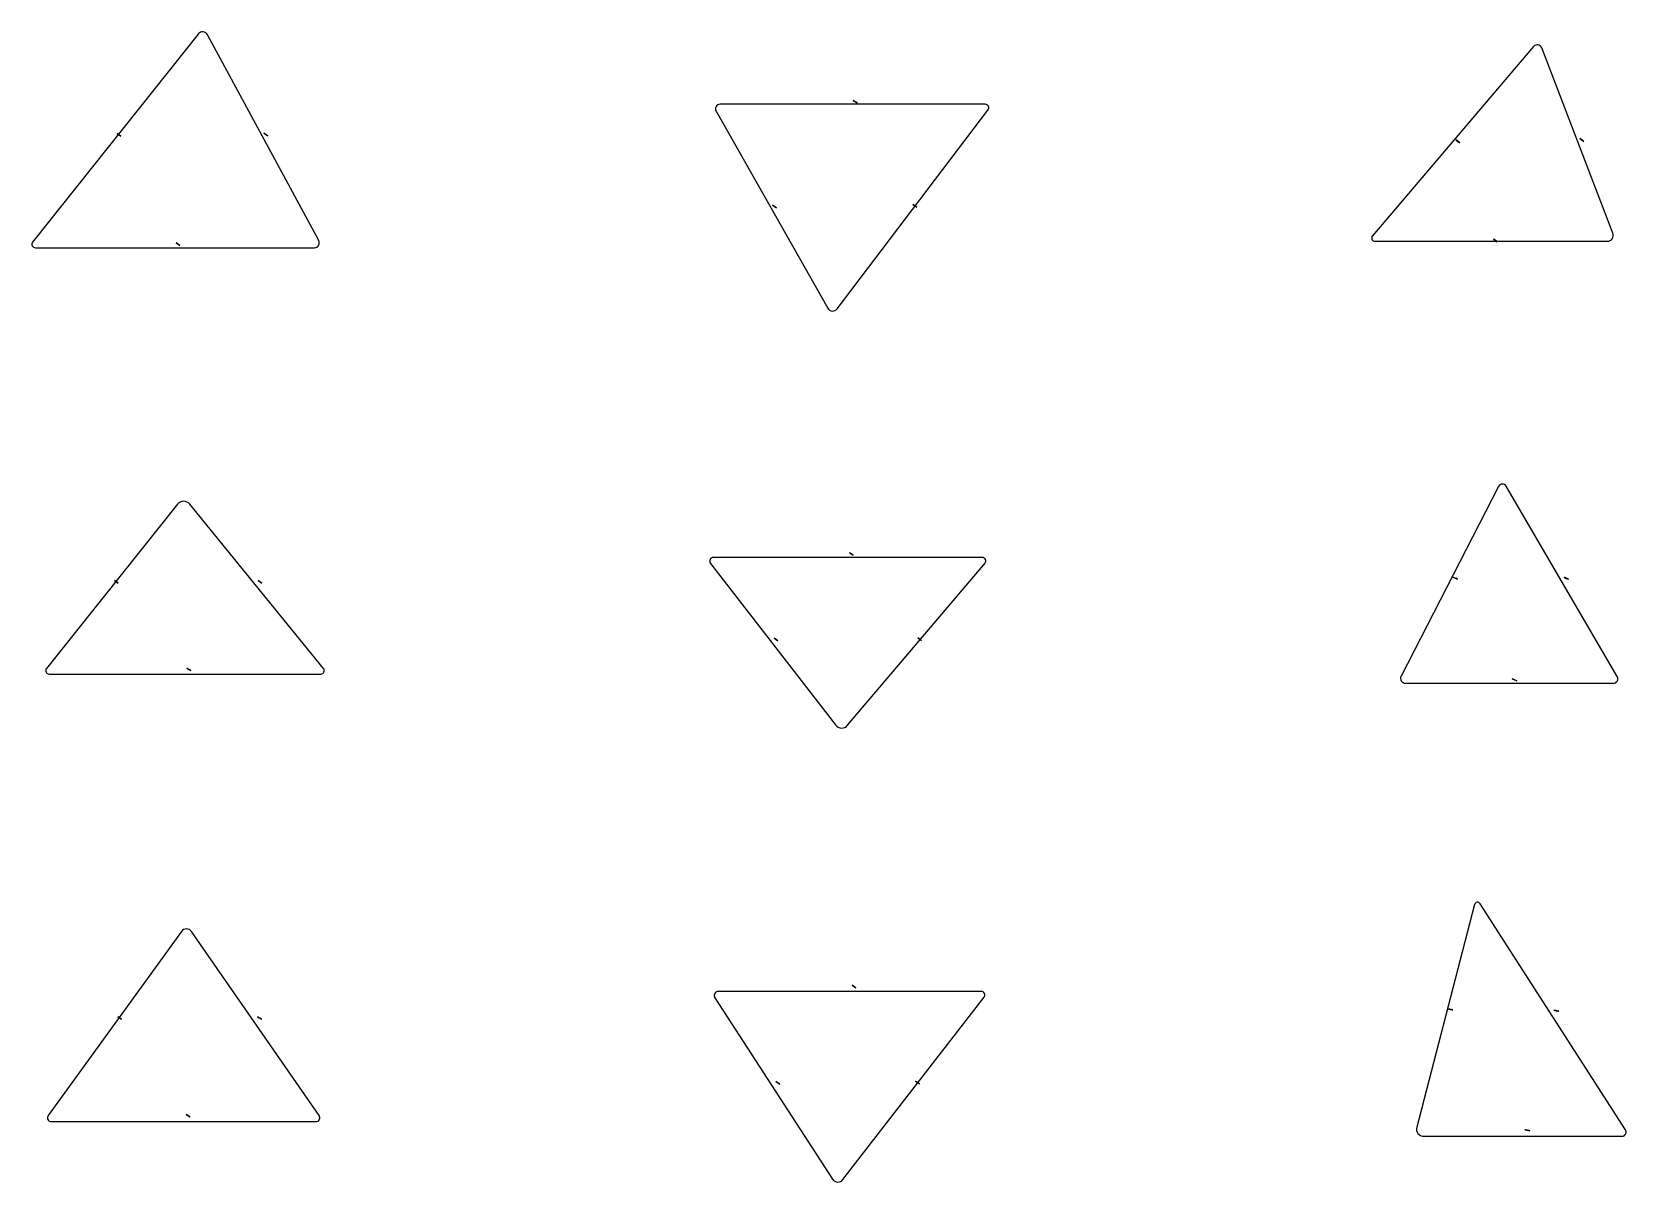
# Model space of a CAD drawing. Header units: metres. Extents: x -1 to 145, y -1 to 19.
# Drawn here: x 71.31 to 78.54, y 7.43 to 12.65 of the extents above; entities that cross this region are included whole.
import ezdxf

# ---------------------------------------------------------------- set-up
doc = ezdxf.new("R2010")
doc.units = ezdxf.units.M
doc.layers.add('LABELS', color=1, linetype='CONTINUOUS')
doc.layers.add('SHAPES', color=3, linetype='CONTINUOUS')

msp = doc.modelspace()

# ---------------------------------------------------------------- linework, layer by layer
at = {"layer": 'LABELS'}
for p, q in [((75.0384, 12.333), (75.0341, 12.336)), ((75.0341, 12.336), (75.0384, 12.333)), ((75.0341, 12.336), (75.0384, 12.333)), ((75.0384, 12.333), (75.0341, 12.336)), ((75.0384, 12.333), (75.0341, 12.336)), ((75.0341, 12.336), (75.0341, 12.336)), ((75.0341, 12.336), (75.0384, 12.333)), ((75.0384, 12.333), (75.0341, 12.336)), ((75.0341, 12.336), (75.0513, 12.3242)), ((75.0341, 12.336), (75.0341, 12.336)), ((75.0341, 12.336), (75.0384, 12.333)), ((75.0384, 12.333), (75.047, 12.3271)), ((75.0384, 12.333), (75.047, 12.3271)), ((75.047, 12.3271), (75.0384, 12.333)), ((75.047, 12.3271), (75.0384, 12.333)), ((75.0384, 12.333), (75.0513, 12.3242)), ((75.0384, 12.333), (75.0384, 12.333)), ((75.0384, 12.333), (75.047, 12.3271)), ((75.0427, 12.3301), (75.0427, 12.3301)), ((75.047, 12.3271), (75.0513, 12.3242)), ((75.0513, 12.3242), (75.047, 12.3271)), ((75.047, 12.3271), (75.0513, 12.3242)), ((75.0513, 12.3242), (75.047, 12.3271)), ((75.047, 12.3271), (75.0513, 12.3242)), ((75.0513, 12.3242), (75.0513, 12.3242)), ((75.0513, 12.3242), (75.0513, 12.3242)), ((75.0513, 12.3242), (75.0513, 12.3242)), ((71.6939, 12.1852), (71.6939, 12.1852)), ((71.6939, 12.1852), (71.6981, 12.1822)), ((71.6939, 12.1852), (71.6981, 12.1822)), ((71.6981, 12.1822), (71.6939, 12.1852)), ((71.6939, 12.1852), (71.6939, 12.1852)), ((71.6939, 12.1852), (71.6981, 12.1822)), ((71.6939, 12.1852), (71.6981, 12.1822)), ((71.6981, 12.1822), (71.6939, 12.1852)), ((71.6981, 12.1822), (71.6939, 12.1852)), ((71.6939, 12.1852), (71.6939, 12.1852)), ((71.6939, 12.1852), (71.6981, 12.1822)), ((71.6939, 12.1852), (71.6939, 12.1852)), ((71.6939, 12.1852), (71.6981, 12.1822)), ((71.7108, 12.1731), (71.6939, 12.1852)), ((71.6939, 12.1852), (71.7066, 12.1761)), ((71.6981, 12.1822), (71.7066, 12.1761)), ((71.6981, 12.1822), (71.7066, 12.1761)), ((71.7066, 12.1761), (71.6981, 12.1822)), ((71.7066, 12.1761), (71.6981, 12.1822)), ((71.6981, 12.1822), (71.7108, 12.1731)), ((71.7066, 12.1761), (71.6981, 12.1822)), ((71.6981, 12.1822), (71.6981, 12.1822)), ((71.6981, 12.1822), (71.7023, 12.1791)), ((71.6981, 12.1822), (71.7066, 12.1761)), ((71.7066, 12.1761), (71.6981, 12.1822)), ((71.7066, 12.1761), (71.6981, 12.1822)), ((71.6981, 12.1822), (71.7108, 12.1731)), ((71.6981, 12.1822), (71.7108, 12.1731)), ((71.7023, 12.1791), (71.7023, 12.1791)), ((71.7023, 12.1791), (71.7023, 12.1791)), ((71.7066, 12.1761), (71.7108, 12.1731)), ((71.7066, 12.1761), (71.7108, 12.1731)), ((71.7108, 12.1731), (71.7066, 12.1761)), ((71.7108, 12.1731), (71.7066, 12.1761)), ((71.7066, 12.1761), (71.7108, 12.1731)), ((71.7108, 12.1731), (71.7066, 12.1761)), ((71.7066, 12.1761), (71.7066, 12.1761)), ((71.7108, 12.1731), (71.7108, 12.1731)), ((71.7108, 12.1731), (71.7108, 12.1731)), ((71.7108, 12.1731), (71.7108, 12.1731)), ((72.3605, 12.1867), (72.3605, 12.1867)), ((72.3605, 12.1867), (72.3647, 12.1837)), ((72.3605, 12.1867), (72.3647, 12.1837)), ((72.3647, 12.1837), (72.3605, 12.1867)), ((72.3605, 12.1867), (72.3605, 12.1867)), ((72.3605, 12.1867), (72.3647, 12.1837)), ((72.3605, 12.1867), (72.3647, 12.1837)), ((72.3647, 12.1837), (72.3605, 12.1867)), ((72.3647, 12.1837), (72.3605, 12.1867)), ((72.3605, 12.1867), (72.3605, 12.1867)), ((72.3605, 12.1867), (72.3647, 12.1837)), ((72.3605, 12.1867), (72.3605, 12.1867)), ((72.3605, 12.1867), (72.3647, 12.1837)), ((72.3605, 12.1867), (72.3605, 12.1867)), ((72.3605, 12.1867), (72.3647, 12.1837)), ((72.3647, 12.1837), (72.3732, 12.1776)), ((72.3647, 12.1837), (72.3732, 12.1776)), ((72.3732, 12.1776), (72.3647, 12.1837)), ((72.3732, 12.1776), (72.3647, 12.1837)), ((72.3647, 12.1837), (72.3774, 12.1746)), ((72.3732, 12.1776), (72.3647, 12.1837)), ((72.3647, 12.1837), (72.3647, 12.1837)), ((72.3647, 12.1837), (72.369, 12.1807)), ((72.3647, 12.1837), (72.3732, 12.1776)), ((72.3732, 12.1776), (72.3647, 12.1837)), ((72.3732, 12.1776), (72.3647, 12.1837)), ((72.3647, 12.1837), (72.3774, 12.1746)), ((72.3647, 12.1837), (72.3774, 12.1746)), ((72.3647, 12.1837), (72.3647, 12.1837)), ((72.3647, 12.1837), (72.3732, 12.1776)), ((72.369, 12.1807), (72.369, 12.1807)), ((72.369, 12.1807), (72.369, 12.1807)), ((72.3732, 12.1776), (72.3774, 12.1746)), ((72.3732, 12.1776), (72.3774, 12.1746)), ((72.3774, 12.1746), (72.3732, 12.1776)), ((72.3774, 12.1746), (72.3732, 12.1776)), ((72.3732, 12.1776), (72.3774, 12.1746)), ((72.3774, 12.1746), (72.3732, 12.1776)), ((72.3732, 12.1776), (72.3774, 12.1746)), ((72.3774, 12.1746), (72.3774, 12.1746)), ((72.3774, 12.1746), (72.3774, 12.1746)), ((72.3774, 12.1746), (72.3774, 12.1746)), ((72.3774, 12.1746), (72.3774, 12.1746)), ((77.7685, 12.1568), (77.7715, 12.1542)), ((77.7685, 12.1568), (77.7715, 12.1542)), ((77.7746, 12.1516), (77.7685, 12.1568)), ((77.7685, 12.1568), (77.7712, 12.1548)), ((77.7746, 12.1516), (77.7685, 12.1568)), ((77.7685, 12.1568), (77.7712, 12.1548)), ((77.7685, 12.1568), (77.7715, 12.1542)), ((77.7715, 12.1542), (77.7712, 12.1548)), ((77.7712, 12.1548), (77.7766, 12.1509)), ((77.7796, 12.1483), (77.7712, 12.1548)), ((77.7766, 12.1509), (77.7712, 12.1548)), ((77.7712, 12.1548), (77.7742, 12.1522)), ((77.7715, 12.1542), (77.7712, 12.1548)), ((77.7712, 12.1548), (77.7766, 12.1509)), ((77.7796, 12.1483), (77.7712, 12.1548)), ((77.7712, 12.1548), (77.7824, 12.1463)), ((77.7712, 12.1548), (77.7854, 12.1437)), ((77.7766, 12.1509), (77.7712, 12.1548)), ((77.7712, 12.1548), (77.7742, 12.1522)), ((77.7715, 12.1542), (77.7773, 12.1497)), ((77.7773, 12.1497), (77.7715, 12.1542)), ((77.7715, 12.1542), (77.7773, 12.1497)), ((77.7773, 12.1497), (77.7715, 12.1542)), ((77.7715, 12.1542), (77.7773, 12.1497)), ((77.78, 12.1477), (77.7739, 12.1529)), ((77.78, 12.1477), (77.7739, 12.1529)), ((77.7742, 12.1522), (77.78, 12.1477)), ((77.7742, 12.1522), (77.78, 12.1477)), ((77.7773, 12.1497), (77.7746, 12.1516)), ((78.3311, 12.1628), (78.3342, 12.1602)), ((78.3311, 12.1628), (78.3342, 12.1602)), ((78.3372, 12.1576), (78.3311, 12.1628)), ((78.3311, 12.1628), (78.3338, 12.1608)), ((78.3372, 12.1576), (78.3311, 12.1628)), ((78.3311, 12.1628), (78.3338, 12.1608)), ((78.3372, 12.1576), (78.3311, 12.1628)), ((78.3311, 12.1628), (78.3338, 12.1608)), ((78.3342, 12.1602), (78.3338, 12.1608)), ((78.3338, 12.1608), (78.3393, 12.1569)), ((78.3423, 12.1543), (78.3338, 12.1608)), ((78.3393, 12.1569), (78.3338, 12.1608)), ((78.3338, 12.1608), (78.3369, 12.1582)), ((78.3342, 12.1602), (78.3338, 12.1608)), ((78.3338, 12.1608), (78.3393, 12.1569)), ((78.3423, 12.1543), (78.3338, 12.1608)), ((78.3338, 12.1608), (78.345, 12.1523)), ((78.3338, 12.1608), (78.348, 12.1497)), ((78.3338, 12.1608), (78.345, 12.1523)), ((78.3342, 12.1602), (78.3399, 12.1557)), ((78.3399, 12.1557), (78.3342, 12.1602)), ((78.3342, 12.1602), (78.3399, 12.1557)), ((78.3399, 12.1557), (78.3342, 12.1602)), ((78.3426, 12.1537), (78.3366, 12.1589)), ((78.3426, 12.1537), (78.3366, 12.1589)), ((78.3369, 12.1582), (78.3426, 12.1537)), ((78.3399, 12.1557), (78.3372, 12.1576)), ((78.3399, 12.1557), (78.3372, 12.1576)), ((78.3393, 12.1569), (78.345, 12.1523)), ((78.345, 12.1523), (78.3393, 12.1569)), ((78.3393, 12.1569), (78.345, 12.1523)), ((78.3399, 12.1557), (78.3453, 12.1517)), ((78.3453, 12.1517), (78.3399, 12.1557)), ((78.3399, 12.1557), (78.348, 12.1497)), ((78.3453, 12.1517), (78.3399, 12.1557)), ((78.345, 12.1523), (78.342, 12.1549)), ((78.348, 12.1497), (78.342, 12.1549)), ((78.3453, 12.1517), (78.345, 12.1523)), ((78.345, 12.1523), (78.3453, 12.1517)), ((78.348, 12.1497), (78.345, 12.1523)), ((78.345, 12.1523), (78.3453, 12.1517)), ((77.7766, 12.1509), (77.7824, 12.1463)), ((77.7824, 12.1463), (77.7766, 12.1509)), ((77.7766, 12.1509), (77.7824, 12.1463)), ((77.7824, 12.1463), (77.7766, 12.1509)), ((77.7773, 12.1497), (77.7827, 12.1457)), ((77.7827, 12.1457), (77.7773, 12.1497)), ((77.7773, 12.1497), (77.7854, 12.1437)), ((77.7827, 12.1457), (77.7773, 12.1497)), ((77.7773, 12.1497), (77.7854, 12.1437)), ((77.7824, 12.1463), (77.7793, 12.1489)), ((77.7854, 12.1437), (77.7793, 12.1489)), ((77.7827, 12.1457), (77.7824, 12.1463)), ((77.7824, 12.1463), (77.7827, 12.1457)), ((77.7854, 12.1437), (77.7824, 12.1463)), ((77.7824, 12.1463), (77.7827, 12.1457)), ((77.7854, 12.1437), (77.7824, 12.1463)), ((75.3046, 11.8632), (75.3046, 11.8632)), ((75.3046, 11.8632), (75.3089, 11.8602)), ((75.3046, 11.8632), (75.3089, 11.8602)), ((75.3089, 11.8602), (75.3046, 11.8632)), ((75.3046, 11.8632), (75.3046, 11.8632)), ((75.3046, 11.8632), (75.3089, 11.8602)), ((75.3046, 11.8632), (75.3089, 11.8602)), ((75.3089, 11.8602), (75.3046, 11.8632)), ((75.3089, 11.8602), (75.3046, 11.8632)), ((75.3046, 11.8632), (75.3046, 11.8632)), ((75.3046, 11.8632), (75.3089, 11.8602)), ((75.3046, 11.8632), (75.3046, 11.8632)), ((75.3046, 11.8632), (75.3089, 11.8602)), ((75.3046, 11.8632), (75.3046, 11.8632)), ((75.3046, 11.8632), (75.3089, 11.8602)), ((74.6678, 11.8608), (74.6678, 11.8608)), ((74.6678, 11.8608), (74.6721, 11.8579)), ((74.6678, 11.8608), (74.6721, 11.8579)), ((74.6721, 11.8579), (74.6678, 11.8608)), ((74.6678, 11.8608), (74.6678, 11.8608)), ((74.6678, 11.8608), (74.6721, 11.8579)), ((74.6678, 11.8608), (74.6721, 11.8579)), ((74.6721, 11.8579), (74.6678, 11.8608)), ((74.6721, 11.8579), (74.6678, 11.8608)), ((74.6678, 11.8608), (74.6678, 11.8608)), ((74.6678, 11.8608), (74.6721, 11.8579)), ((74.6678, 11.8608), (74.6678, 11.8608)), ((74.6678, 11.8608), (74.6721, 11.8579)), ((74.6678, 11.8608), (74.6678, 11.8608)), ((74.6678, 11.8608), (74.6721, 11.8579)), ((74.6721, 11.8579), (74.6807, 11.852)), ((74.6721, 11.8579), (74.6807, 11.852)), ((74.6807, 11.852), (74.6721, 11.8579)), ((74.6807, 11.852), (74.6721, 11.8579)), ((74.6721, 11.8579), (74.685, 11.8491)), ((74.6807, 11.852), (74.6721, 11.8579)), ((74.6721, 11.8579), (74.6721, 11.8579)), ((74.6721, 11.8579), (74.6764, 11.8549)), ((74.6721, 11.8579), (74.6807, 11.852)), ((74.6807, 11.852), (74.6721, 11.8579)), ((74.6807, 11.852), (74.6721, 11.8579)), ((74.6721, 11.8579), (74.685, 11.8491)), ((74.6721, 11.8579), (74.685, 11.8491)), ((74.6721, 11.8579), (74.6721, 11.8579)), ((74.6721, 11.8579), (74.6807, 11.852)), ((74.6764, 11.8549), (74.6764, 11.8549)), ((74.6764, 11.8549), (74.6764, 11.8549)), ((74.6807, 11.852), (74.685, 11.8491)), ((74.6807, 11.852), (74.685, 11.8491)), ((74.685, 11.8491), (74.6807, 11.852)), ((74.685, 11.8491), (74.6807, 11.852)), ((74.6807, 11.852), (74.685, 11.8491)), ((74.685, 11.8491), (74.6807, 11.852)), ((74.6807, 11.852), (74.685, 11.8491)), ((74.685, 11.8491), (74.685, 11.8491)), ((74.685, 11.8491), (74.685, 11.8491)), ((74.685, 11.8491), (74.685, 11.8491)), ((74.685, 11.8491), (74.685, 11.8491)), ((75.3089, 11.8602), (75.3175, 11.8543)), ((75.3089, 11.8602), (75.3175, 11.8543)), ((75.3175, 11.8543), (75.3089, 11.8602)), ((75.3175, 11.8543), (75.3089, 11.8602)), ((75.3089, 11.8602), (75.3218, 11.8514)), ((75.3175, 11.8543), (75.3089, 11.8602)), ((75.3089, 11.8602), (75.3089, 11.8602)), ((75.3089, 11.8602), (75.3132, 11.8573)), ((75.3089, 11.8602), (75.3175, 11.8543)), ((75.3175, 11.8543), (75.3089, 11.8602)), ((75.3175, 11.8543), (75.3089, 11.8602)), ((75.3089, 11.8602), (75.3218, 11.8514)), ((75.3089, 11.8602), (75.3218, 11.8514)), ((75.3089, 11.8602), (75.3218, 11.8514)), ((75.3175, 11.8543), (75.3089, 11.8602)), ((75.3089, 11.8602), (75.3089, 11.8602)), ((75.3089, 11.8602), (75.3132, 11.8573)), ((75.3132, 11.8573), (75.3132, 11.8573)), ((75.3132, 11.8573), (75.3132, 11.8573)), ((75.3175, 11.8543), (75.3218, 11.8514)), ((75.3175, 11.8543), (75.3218, 11.8514)), ((75.3218, 11.8514), (75.3175, 11.8543)), ((75.3218, 11.8514), (75.3175, 11.8543)), ((75.3175, 11.8543), (75.3218, 11.8514)), ((75.3218, 11.8514), (75.3175, 11.8543)), ((75.3218, 11.8514), (75.3175, 11.8543)), ((75.3218, 11.8514), (75.3218, 11.8514)), ((75.3218, 11.8514), (75.3218, 11.8514)), ((75.3218, 11.8514), (75.3218, 11.8514)), ((75.3218, 11.8514), (75.3218, 11.8514)), ((71.9663, 11.687), (71.9621, 11.6901)), ((71.9621, 11.6901), (71.9663, 11.687)), ((71.9621, 11.6901), (71.9663, 11.687)), ((71.9663, 11.687), (71.9621, 11.6901)), ((71.9621, 11.6901), (71.9621, 11.6901)), ((71.9621, 11.6901), (71.9663, 11.687)), ((71.9663, 11.687), (71.9621, 11.6901)), ((71.9621, 11.6901), (71.979, 11.6779)), ((71.9621, 11.6901), (71.9621, 11.6901)), ((71.9621, 11.6901), (71.9663, 11.687)), ((71.9663, 11.687), (71.9748, 11.6809)), ((71.9663, 11.687), (71.9748, 11.6809)), ((71.9748, 11.6809), (71.9663, 11.687)), ((71.9748, 11.6809), (71.9663, 11.687)), ((71.9663, 11.687), (71.979, 11.6779)), ((71.9748, 11.6809), (71.9663, 11.687)), ((71.9663, 11.687), (71.9663, 11.687)), ((71.9663, 11.687), (71.9706, 11.684)), ((71.9663, 11.687), (71.9663, 11.687)), ((71.9663, 11.687), (71.9748, 11.6809)), ((71.9706, 11.684), (71.9706, 11.684)), ((71.9748, 11.6809), (71.979, 11.6779)), ((71.979, 11.6779), (71.9748, 11.6809)), ((71.9748, 11.6809), (71.979, 11.6779)), ((71.979, 11.6779), (71.9748, 11.6809)), ((71.979, 11.6779), (71.9748, 11.6809)), ((71.9748, 11.6809), (71.979, 11.6779)), ((71.979, 11.6779), (71.979, 11.6779)), ((71.979, 11.6779), (71.979, 11.6779)), ((71.979, 11.6779), (71.979, 11.6779)), ((71.979, 11.6779), (71.979, 11.6779)), ((77.9386, 11.707), (77.9416, 11.7045)), ((77.9494, 11.6991), (77.9386, 11.707)), ((77.9386, 11.707), (77.9528, 11.6959)), ((77.9413, 11.7051), (77.9416, 11.7045)), ((77.9416, 11.7045), (77.9413, 11.7051)), ((77.9413, 11.7051), (77.9467, 11.7011)), ((77.9498, 11.6985), (77.9413, 11.7051)), ((77.9467, 11.7011), (77.9413, 11.7051)), ((77.9413, 11.7051), (77.9444, 11.7025)), ((77.9416, 11.7045), (77.9474, 11.6999)), ((77.9474, 11.6999), (77.9416, 11.7045)), ((77.9416, 11.7045), (77.9474, 11.6999)), ((77.9474, 11.6999), (77.9416, 11.7045)), ((77.9416, 11.7045), (77.9525, 11.6965)), ((77.9501, 11.6979), (77.944, 11.7031)), ((77.9444, 11.7025), (77.9501, 11.6979)), ((77.9474, 11.6999), (77.9467, 11.7011)), ((77.9467, 11.7011), (77.9525, 11.6965)), ((77.9467, 11.7011), (77.9525, 11.6965)), ((77.9525, 11.6965), (77.9467, 11.7011)), ((77.9528, 11.6959), (77.9467, 11.7011)), ((77.9528, 11.6959), (77.9474, 11.6999)), ((77.9474, 11.6999), (77.9555, 11.694)), ((77.9555, 11.694), (77.9494, 11.6991)), ((77.9525, 11.6965), (77.9528, 11.6959)), ((77.9525, 11.6965), (77.9528, 11.6959)), ((77.9555, 11.694), (77.9525, 11.6965)), ((77.9525, 11.6965), (77.9555, 11.694)), ((75.0206, 10.2818), (75.0164, 10.2848)), ((75.0164, 10.2848), (75.0206, 10.2818)), ((75.0164, 10.2848), (75.0206, 10.2818)), ((75.0206, 10.2818), (75.0164, 10.2848)), ((75.0164, 10.2848), (75.0164, 10.2848)), ((75.0164, 10.2848), (75.0206, 10.2818)), ((75.0206, 10.2818), (75.0164, 10.2848)), ((75.0164, 10.2848), (75.0333, 10.2727)), ((75.0164, 10.2848), (75.0164, 10.2848)), ((75.0164, 10.2848), (75.0206, 10.2818)), ((75.0206, 10.2818), (75.0291, 10.2757)), ((75.0206, 10.2818), (75.0291, 10.2757)), ((75.0291, 10.2757), (75.0206, 10.2818)), ((75.0291, 10.2757), (75.0206, 10.2818)), ((75.0206, 10.2818), (75.0333, 10.2727)), ((75.0291, 10.2757), (75.0206, 10.2818)), ((75.0206, 10.2818), (75.0206, 10.2818)), ((75.0206, 10.2818), (75.0249, 10.2788)), ((75.0206, 10.2818), (75.0206, 10.2818)), ((75.0206, 10.2818), (75.0291, 10.2757)), ((75.0249, 10.2788), (75.0249, 10.2788)), ((75.0291, 10.2757), (75.0333, 10.2727)), ((75.0333, 10.2727), (75.0291, 10.2757)), ((75.0291, 10.2757), (75.0333, 10.2727)), ((75.0333, 10.2727), (75.0291, 10.2757)), ((75.0333, 10.2727), (75.0291, 10.2757)), ((75.0291, 10.2757), (75.0333, 10.2727)), ((75.0333, 10.2727), (75.0333, 10.2727)), ((75.0333, 10.2727), (75.0333, 10.2727)), ((75.0333, 10.2727), (75.0333, 10.2727)), ((75.0333, 10.2727), (75.0333, 10.2727)), ((71.6823, 10.1573), (71.6823, 10.1573)), ((71.6823, 10.1573), (71.6866, 10.1544)), ((71.6823, 10.1573), (71.6866, 10.1544)), ((71.6866, 10.1544), (71.6823, 10.1573)), ((71.6823, 10.1573), (71.6823, 10.1573)), ((71.6823, 10.1573), (71.6866, 10.1544)), ((71.6823, 10.1573), (71.6866, 10.1544)), ((71.6866, 10.1544), (71.6823, 10.1573)), ((71.6823, 10.1573), (71.6823, 10.1573)), ((71.6823, 10.1573), (71.6866, 10.1544)), ((71.6823, 10.1573), (71.6823, 10.1573)), ((71.6823, 10.1573), (71.6866, 10.1544)), ((71.6995, 10.1456), (71.6823, 10.1573)), ((71.6823, 10.1573), (71.6952, 10.1485)), ((71.6866, 10.1544), (71.6952, 10.1485)), ((71.6866, 10.1544), (71.6952, 10.1485)), ((71.6952, 10.1485), (71.6866, 10.1544)), ((71.6952, 10.1485), (71.6866, 10.1544)), ((71.6866, 10.1544), (71.6866, 10.1544)), ((71.6866, 10.1544), (71.6952, 10.1485)), ((71.6866, 10.1544), (71.6952, 10.1485)), ((71.6952, 10.1485), (71.6866, 10.1544)), ((71.6952, 10.1485), (71.6866, 10.1544)), ((71.6866, 10.1544), (71.6995, 10.1456)), ((71.6952, 10.1485), (71.6866, 10.1544)), ((71.6866, 10.1544), (71.6866, 10.1544)), ((71.6866, 10.1544), (71.6909, 10.1515)), ((71.6866, 10.1544), (71.6995, 10.1456)), ((71.6909, 10.1515), (71.6909, 10.1515)), ((71.6909, 10.1515), (71.6909, 10.1515)), ((71.6952, 10.1485), (71.6995, 10.1456)), ((71.6952, 10.1485), (71.6995, 10.1456)), ((71.6995, 10.1456), (71.6952, 10.1485)), ((71.6952, 10.1485), (71.6995, 10.1456)), ((71.6952, 10.1485), (71.6995, 10.1456)), ((71.6995, 10.1456), (71.6952, 10.1485)), ((71.6995, 10.1456), (71.6952, 10.1485)), ((71.6952, 10.1485), (71.6952, 10.1485)), ((71.6995, 10.1456), (71.6995, 10.1456)), ((71.6995, 10.1456), (71.6995, 10.1456)), ((71.6995, 10.1456), (71.6995, 10.1456)), ((71.6995, 10.1456), (71.6995, 10.1456)), ((72.3338, 10.1573), (72.3338, 10.1573)), ((72.3338, 10.1573), (72.3381, 10.1543)), ((72.3338, 10.1573), (72.3381, 10.1543)), ((72.3381, 10.1543), (72.3338, 10.1573)), ((72.3338, 10.1573), (72.3338, 10.1573)), ((72.3338, 10.1573), (72.3381, 10.1543)), ((72.3338, 10.1573), (72.3381, 10.1543)), ((72.3381, 10.1543), (72.3338, 10.1573)), ((72.3338, 10.1573), (72.3338, 10.1573)), ((72.3338, 10.1573), (72.3381, 10.1543)), ((72.3338, 10.1573), (72.3338, 10.1573)), ((72.3338, 10.1573), (72.3381, 10.1543)), ((72.3338, 10.1573), (72.3338, 10.1573)), ((72.3338, 10.1573), (72.3381, 10.1543)), ((72.3381, 10.1543), (72.3467, 10.1485)), ((72.3381, 10.1543), (72.3467, 10.1485)), ((72.3467, 10.1485), (72.3381, 10.1543)), ((72.3467, 10.1485), (72.3381, 10.1543)), ((72.3381, 10.1543), (72.3381, 10.1543)), ((72.3381, 10.1543), (72.3467, 10.1485)), ((72.3381, 10.1543), (72.3467, 10.1485)), ((72.3467, 10.1485), (72.3381, 10.1543)), ((72.3467, 10.1485), (72.3381, 10.1543)), ((72.3381, 10.1543), (72.351, 10.1455)), ((72.3467, 10.1485), (72.3381, 10.1543)), ((72.3381, 10.1543), (72.3381, 10.1543)), ((72.3381, 10.1543), (72.3424, 10.1514)), ((72.3381, 10.1543), (72.351, 10.1455)), ((72.3381, 10.1543), (72.3381, 10.1543)), ((72.3381, 10.1543), (72.3467, 10.1485)), ((72.3424, 10.1514), (72.3424, 10.1514)), ((72.3424, 10.1514), (72.3424, 10.1514)), ((72.3467, 10.1485), (72.351, 10.1455)), ((72.3467, 10.1485), (72.351, 10.1455)), ((72.351, 10.1455), (72.3467, 10.1485)), ((72.3467, 10.1485), (72.351, 10.1455)), ((72.3467, 10.1485), (72.351, 10.1455)), ((72.351, 10.1455), (72.3467, 10.1485)), ((72.351, 10.1455), (72.3467, 10.1485)), ((72.3467, 10.1485), (72.351, 10.1455)), ((72.351, 10.1455), (72.351, 10.1455)), ((72.351, 10.1455), (72.351, 10.1455)), ((72.351, 10.1455), (72.351, 10.1455)), ((72.351, 10.1455), (72.351, 10.1455)), ((72.351, 10.1455), (72.351, 10.1455)), ((77.7548, 10.1728), (77.7581, 10.1711)), ((77.7548, 10.1728), (77.7614, 10.1694)), ((77.7548, 10.1728), (77.7581, 10.1711)), ((77.7614, 10.1694), (77.7548, 10.1728)), ((77.7548, 10.1728), (77.7582, 10.1715)), ((77.7548, 10.1728), (77.7581, 10.1711)), ((77.7581, 10.1711), (77.7582, 10.1715)), ((77.7581, 10.1711), (77.7582, 10.1715)), ((77.7581, 10.1711), (77.7648, 10.1681)), ((77.7648, 10.1681), (77.7581, 10.1711)), ((77.7648, 10.1681), (77.7581, 10.1711)), ((77.7581, 10.1711), (77.7648, 10.1681)), ((77.7581, 10.1711), (77.7648, 10.1681)), ((77.7582, 10.1715), (77.765, 10.1689)), ((77.7683, 10.1672), (77.7582, 10.1715)), ((77.7648, 10.1681), (77.7582, 10.1715)), ((77.7582, 10.1715), (77.765, 10.1689)), ((77.7582, 10.1715), (77.765, 10.1689)), ((77.7683, 10.1672), (77.7582, 10.1715)), ((77.765, 10.1689), (77.7582, 10.1715)), ((77.7582, 10.1715), (77.7615, 10.1698)), ((77.7582, 10.1715), (77.7751, 10.1642)), ((77.765, 10.1689), (77.7582, 10.1715)), ((77.7582, 10.1715), (77.7615, 10.1698)), ((77.7614, 10.1694), (77.7648, 10.1681)), ((77.7615, 10.1698), (77.7682, 10.1668)), ((77.7615, 10.1698), (77.7682, 10.1668)), ((77.7682, 10.1668), (77.7616, 10.1702)), ((77.7682, 10.1668), (77.7616, 10.1702)), ((77.7648, 10.1681), (77.7717, 10.1655)), ((77.7717, 10.1655), (77.7648, 10.1681)), ((77.7717, 10.1655), (77.7648, 10.1681)), ((77.7648, 10.1681), (77.7751, 10.1642)), ((77.7648, 10.1681), (77.7751, 10.1642)), ((77.765, 10.1689), (77.7718, 10.1659)), ((77.765, 10.1689), (77.7718, 10.1659)), ((77.765, 10.1689), (77.7718, 10.1659)), ((77.7718, 10.1659), (77.765, 10.1689)), ((77.7718, 10.1659), (77.765, 10.1689)), ((77.7718, 10.1659), (77.7685, 10.1676)), ((77.7751, 10.1642), (77.7685, 10.1676)), ((77.7717, 10.1655), (77.7718, 10.1659)), ((77.7718, 10.1659), (77.7717, 10.1655)), ((77.7718, 10.1659), (77.7717, 10.1655)), ((77.7718, 10.1659), (77.7751, 10.1642)), ((77.7751, 10.1642), (77.7718, 10.1659)), ((77.7751, 10.1642), (77.7718, 10.1659)), ((78.259, 10.1718), (78.2623, 10.1701)), ((78.259, 10.1718), (78.2656, 10.1684)), ((78.259, 10.1718), (78.2623, 10.1701)), ((78.2656, 10.1684), (78.259, 10.1718)), ((78.259, 10.1718), (78.2624, 10.1705)), ((78.259, 10.1718), (78.2624, 10.1705)), ((78.2656, 10.1684), (78.259, 10.1718)), ((78.2623, 10.1701), (78.2624, 10.1705)), ((78.2623, 10.1701), (78.2624, 10.1705)), ((78.2623, 10.1701), (78.269, 10.1671)), ((78.269, 10.1671), (78.2623, 10.1701)), ((78.269, 10.1671), (78.2623, 10.1701)), ((78.2623, 10.1701), (78.269, 10.1671)), ((78.2624, 10.1705), (78.2693, 10.1679)), ((78.2726, 10.1662), (78.2624, 10.1705)), ((78.269, 10.1671), (78.2624, 10.1705)), ((78.2624, 10.1705), (78.2693, 10.1679)), ((78.2624, 10.1705), (78.2693, 10.1679)), ((78.2726, 10.1662), (78.2624, 10.1705)), ((78.2693, 10.1679), (78.2624, 10.1705)), ((78.2624, 10.1705), (78.2657, 10.1688)), ((78.2624, 10.1705), (78.2793, 10.1632)), ((78.2624, 10.1705), (78.2725, 10.1658)), ((78.2656, 10.1684), (78.269, 10.1671)), ((78.269, 10.1671), (78.2656, 10.1684)), ((78.2657, 10.1688), (78.2725, 10.1658)), ((78.2725, 10.1658), (78.2658, 10.1692)), ((78.2725, 10.1658), (78.2658, 10.1692)), ((78.2727, 10.1666), (78.2658, 10.1692)), ((78.2658, 10.1692), (78.269, 10.1671)), ((78.269, 10.1671), (78.2759, 10.1645)), ((78.2759, 10.1645), (78.269, 10.1671)), ((78.2759, 10.1645), (78.269, 10.1671)), ((78.269, 10.1671), (78.2793, 10.1632)), ((78.2693, 10.1679), (78.276, 10.1649)), ((78.2693, 10.1679), (78.276, 10.1649)), ((78.2693, 10.1679), (78.276, 10.1649)), ((78.276, 10.1649), (78.2693, 10.1679)), ((78.2725, 10.1658), (78.2793, 10.1632)), ((78.276, 10.1649), (78.2727, 10.1666)), ((78.2793, 10.1632), (78.2727, 10.1666)), ((78.2793, 10.1632), (78.2727, 10.1666)), ((78.2759, 10.1645), (78.276, 10.1649)), ((78.276, 10.1649), (78.2759, 10.1645)), ((78.276, 10.1649), (78.2759, 10.1645)), ((78.276, 10.1649), (78.2793, 10.1632)), ((78.2793, 10.1632), (78.276, 10.1649)), ((74.6754, 9.8963), (74.6754, 9.8963)), ((74.6754, 9.8963), (74.6797, 9.8933)), ((74.6754, 9.8963), (74.6797, 9.8933)), ((74.6797, 9.8933), (74.6754, 9.8963)), ((74.6754, 9.8963), (74.6754, 9.8963)), ((74.6754, 9.8963), (74.6797, 9.8933)), ((74.6754, 9.8963), (74.6797, 9.8933)), ((74.6797, 9.8933), (74.6754, 9.8963)), ((74.6754, 9.8963), (74.6754, 9.8963)), ((74.6754, 9.8963), (74.6797, 9.8933)), ((74.6754, 9.8963), (74.6754, 9.8963)), ((74.6754, 9.8963), (74.6797, 9.8933)), ((74.6754, 9.8963), (74.6754, 9.8963)), ((74.6754, 9.8963), (74.6797, 9.8933)), ((74.6797, 9.8933), (74.6881, 9.8872)), ((74.6797, 9.8933), (74.6881, 9.8872)), ((74.6881, 9.8872), (74.6797, 9.8933)), ((74.6881, 9.8872), (74.6797, 9.8933)), ((74.6797, 9.8933), (74.6797, 9.8933)), ((74.6797, 9.8933), (74.6881, 9.8872)), ((74.6797, 9.8933), (74.6881, 9.8872)), ((74.6881, 9.8872), (74.6797, 9.8933)), ((74.6881, 9.8872), (74.6797, 9.8933)), ((74.6797, 9.8933), (74.6924, 9.8842)), ((74.6881, 9.8872), (74.6797, 9.8933)), ((74.6797, 9.8933), (74.6797, 9.8933)), ((74.6797, 9.8933), (74.6839, 9.8902)), ((74.6797, 9.8933), (74.6924, 9.8842)), ((74.6797, 9.8933), (74.6797, 9.8933)), ((74.6797, 9.8933), (74.6881, 9.8872)), ((74.6839, 9.8902), (74.6839, 9.8902)), ((74.6839, 9.8902), (74.6839, 9.8902)), ((74.6881, 9.8872), (74.6924, 9.8842)), ((74.6881, 9.8872), (74.6924, 9.8842)), ((74.6924, 9.8842), (74.6881, 9.8872)), ((74.6881, 9.8872), (74.6924, 9.8842)), ((74.6881, 9.8872), (74.6924, 9.8842)), ((74.6924, 9.8842), (74.6881, 9.8872)), ((74.6924, 9.8842), (74.6881, 9.8872)), ((74.6881, 9.8872), (74.6924, 9.8842)), ((74.6924, 9.8842), (74.6924, 9.8842)), ((74.6924, 9.8842), (74.6924, 9.8842)), ((74.6924, 9.8842), (74.6924, 9.8842)), ((74.6924, 9.8842), (74.6924, 9.8842)), ((74.6924, 9.8842), (74.6924, 9.8842)), ((75.3271, 9.897), (75.3271, 9.897)), ((75.3271, 9.897), (75.3313, 9.894)), ((75.3271, 9.897), (75.3313, 9.894)), ((75.3313, 9.894), (75.3271, 9.897)), ((75.3271, 9.897), (75.3271, 9.897)), ((75.3271, 9.897), (75.3313, 9.894)), ((75.3271, 9.897), (75.3313, 9.894)), ((75.3313, 9.894), (75.3271, 9.897)), ((75.3271, 9.897), (75.3271, 9.897)), ((75.3271, 9.897), (75.3313, 9.894)), ((75.3271, 9.897), (75.3271, 9.897)), ((75.3271, 9.897), (75.3313, 9.894)), ((75.3271, 9.897), (75.3271, 9.897)), ((75.3271, 9.897), (75.3313, 9.894)), ((75.3313, 9.894), (75.3398, 9.8879)), ((75.3313, 9.894), (75.3398, 9.8879)), ((75.3398, 9.8879), (75.3313, 9.894)), ((75.3398, 9.8879), (75.3313, 9.894)), ((75.3313, 9.894), (75.3313, 9.894)), ((75.3313, 9.894), (75.3398, 9.8879)), ((75.3313, 9.894), (75.3398, 9.8879)), ((75.3398, 9.8879), (75.3313, 9.894)), ((75.3398, 9.8879), (75.3313, 9.894)), ((75.3313, 9.894), (75.344, 9.8849)), ((75.3398, 9.8879), (75.3313, 9.894)), ((75.3313, 9.894), (75.3313, 9.894)), ((75.3313, 9.894), (75.3355, 9.8909)), ((75.3313, 9.894), (75.344, 9.8849)), ((75.3313, 9.894), (75.344, 9.8849)), ((75.3398, 9.8879), (75.3313, 9.894)), ((75.3313, 9.894), (75.3313, 9.894)), ((75.3313, 9.894), (75.3355, 9.8909)), ((75.3355, 9.8909), (75.3355, 9.8909)), ((75.3355, 9.8909), (75.3355, 9.8909)), ((75.3398, 9.8879), (75.344, 9.8849)), ((75.3398, 9.8879), (75.344, 9.8849)), ((75.344, 9.8849), (75.3398, 9.8879)), ((75.3398, 9.8879), (75.344, 9.8849)), ((75.3398, 9.8879), (75.344, 9.8849)), ((75.344, 9.8849), (75.3398, 9.8879)), ((75.344, 9.8849), (75.3398, 9.8879)), ((75.344, 9.8849), (75.3398, 9.8879)), ((75.344, 9.8849), (75.344, 9.8849)), ((75.344, 9.8849), (75.344, 9.8849)), ((75.344, 9.8849), (75.344, 9.8849)), ((75.344, 9.8849), (75.344, 9.8849)), ((75.344, 9.8849), (75.344, 9.8849)), ((72.0154, 9.7576), (72.0111, 9.7605)), ((72.0111, 9.7605), (72.0154, 9.7576)), ((72.0111, 9.7605), (72.0154, 9.7576)), ((72.0154, 9.7576), (72.0111, 9.7605)), ((72.0111, 9.7605), (72.0111, 9.7605)), ((72.0111, 9.7605), (72.0154, 9.7576)), ((72.0154, 9.7576), (72.0111, 9.7605)), ((72.0111, 9.7605), (72.0284, 9.7488)), ((72.0111, 9.7605), (72.0111, 9.7605)), ((72.0111, 9.7605), (72.0154, 9.7576)), ((72.0154, 9.7576), (72.0241, 9.7517)), ((72.0154, 9.7576), (72.0241, 9.7517)), ((72.0241, 9.7517), (72.0154, 9.7576)), ((72.0241, 9.7517), (72.0154, 9.7576)), ((72.0154, 9.7576), (72.0154, 9.7576)), ((72.0154, 9.7576), (72.0241, 9.7517)), ((72.0154, 9.7576), (72.0154, 9.7576)), ((72.0154, 9.7576), (72.0241, 9.7517)), ((72.0198, 9.7547), (72.0198, 9.7547)), ((72.0241, 9.7517), (72.0284, 9.7488)), ((72.0284, 9.7488), (72.0241, 9.7517)), ((72.0241, 9.7517), (72.0284, 9.7488)), ((72.0284, 9.7488), (72.0241, 9.7517)), ((72.0241, 9.7517), (72.0284, 9.7488)), ((72.0241, 9.7517), (72.0284, 9.7488)), ((72.0284, 9.7488), (72.0284, 9.7488)), ((72.0284, 9.7488), (72.0284, 9.7488)), ((72.0284, 9.7488), (72.0284, 9.7488)), ((72.0284, 9.7488), (72.0284, 9.7488)), ((78.024, 9.7113), (78.0306, 9.7079)), ((78.0377, 9.7061), (78.024, 9.7113)), ((78.024, 9.7113), (78.0409, 9.704)), ((78.0274, 9.71), (78.0273, 9.7096)), ((78.0273, 9.7096), (78.0274, 9.71)), ((78.0273, 9.7096), (78.034, 9.7066)), ((78.034, 9.7066), (78.0273, 9.7096)), ((78.034, 9.7066), (78.0273, 9.7096)), ((78.0273, 9.7096), (78.041, 9.7044)), ((78.0274, 9.71), (78.0343, 9.7074)), ((78.0376, 9.7057), (78.0274, 9.71)), ((78.034, 9.7066), (78.0274, 9.71)), ((78.0274, 9.71), (78.0343, 9.7074)), ((78.0306, 9.7079), (78.034, 9.7066)), ((78.0375, 9.7053), (78.0308, 9.7087)), ((78.034, 9.7066), (78.0343, 9.7074)), ((78.0409, 9.704), (78.034, 9.7066)), ((78.0343, 9.7074), (78.041, 9.7044)), ((78.0343, 9.7074), (78.041, 9.7044)), ((78.0343, 9.7074), (78.041, 9.7044)), ((78.0409, 9.704), (78.0343, 9.7074)), ((78.0443, 9.7027), (78.0377, 9.7061)), ((78.041, 9.7044), (78.0409, 9.704)), ((78.041, 9.7044), (78.0409, 9.704)), ((78.041, 9.7044), (78.0443, 9.7027)), ((78.041, 9.7044), (78.0443, 9.7027)), ((75.0329, 8.3181), (75.0286, 8.321)), ((75.0286, 8.321), (75.0329, 8.3181)), ((75.0286, 8.321), (75.0329, 8.3181)), ((75.0329, 8.3181), (75.0286, 8.321)), ((75.0286, 8.321), (75.0286, 8.321)), ((75.0286, 8.321), (75.0329, 8.3181)), ((75.0329, 8.3181), (75.0286, 8.321)), ((75.0286, 8.321), (75.0458, 8.3093)), ((75.0286, 8.321), (75.0286, 8.321)), ((75.0286, 8.321), (75.0329, 8.3181)), ((75.0329, 8.3181), (75.0415, 8.3122)), ((75.0329, 8.3181), (75.0415, 8.3122)), ((75.0415, 8.3122), (75.0329, 8.3181)), ((75.0415, 8.3122), (75.0329, 8.3181)), ((75.0329, 8.3181), (75.0329, 8.3181)), ((75.0329, 8.3181), (75.0415, 8.3122)), ((75.0329, 8.3181), (75.0329, 8.3181)), ((75.0329, 8.3181), (75.0415, 8.3122)), ((75.0372, 8.3151), (75.0372, 8.3151)), ((75.0415, 8.3122), (75.0458, 8.3093)), ((75.0458, 8.3093), (75.0415, 8.3122)), ((75.0415, 8.3122), (75.0458, 8.3093)), ((75.0458, 8.3093), (75.0415, 8.3122)), ((75.0415, 8.3122), (75.0458, 8.3093)), ((75.0415, 8.3122), (75.0458, 8.3093)), ((75.0458, 8.3093), (75.0458, 8.3093)), ((75.0458, 8.3093), (75.0458, 8.3093)), ((75.0458, 8.3093), (75.0458, 8.3093)), ((75.0458, 8.3093), (75.0458, 8.3093)), ((71.6969, 8.1781), (71.6969, 8.1781)), ((71.6969, 8.1781), (71.7013, 8.1753)), ((71.6969, 8.1781), (71.7013, 8.1753)), ((71.7013, 8.1753), (71.6969, 8.1781)), ((71.7145, 8.1669), (71.6969, 8.1781)), ((71.6969, 8.1781), (71.7101, 8.1697)), ((71.6969, 8.1781), (71.7013, 8.1753)), ((71.7013, 8.1753), (71.6969, 8.1781)), ((71.6969, 8.1781), (71.6969, 8.1781)), ((71.6969, 8.1781), (71.7013, 8.1753)), ((71.6969, 8.1781), (71.6969, 8.1781)), ((71.6969, 8.1781), (71.7013, 8.1753)), ((71.7145, 8.1669), (71.6969, 8.1781)), ((71.6969, 8.1781), (71.7101, 8.1697)), ((71.7013, 8.1753), (71.7101, 8.1697)), ((71.7013, 8.1753), (71.7101, 8.1697)), ((71.7101, 8.1697), (71.7013, 8.1753)), ((71.7101, 8.1697), (71.7013, 8.1753)), ((71.7013, 8.1753), (71.7101, 8.1697)), ((71.7101, 8.1697), (71.7013, 8.1753)), ((71.7101, 8.1697), (71.7013, 8.1753)), ((71.7013, 8.1753), (71.7013, 8.1753)), ((71.7013, 8.1753), (71.7101, 8.1697)), ((71.7013, 8.1753), (71.7145, 8.1669)), ((72.331, 8.1783), (72.331, 8.1783)), ((72.331, 8.1783), (72.3354, 8.1755)), ((72.331, 8.1783), (72.3354, 8.1755)), ((72.3354, 8.1755), (72.331, 8.1783)), ((72.3486, 8.1671), (72.331, 8.1783)), ((72.331, 8.1783), (72.3442, 8.1699)), ((72.331, 8.1783), (72.3354, 8.1755)), ((72.3354, 8.1755), (72.331, 8.1783)), ((72.331, 8.1783), (72.331, 8.1783)), ((72.331, 8.1783), (72.3354, 8.1755)), ((72.331, 8.1783), (72.331, 8.1783)), ((72.331, 8.1783), (72.3354, 8.1755)), ((72.331, 8.1783), (72.331, 8.1783)), ((72.331, 8.1783), (72.3354, 8.1755)), ((72.3354, 8.1755), (72.3442, 8.1699)), ((72.3354, 8.1755), (72.3442, 8.1699)), ((72.3442, 8.1699), (72.3354, 8.1755)), ((72.3442, 8.1699), (72.3354, 8.1755)), ((72.3354, 8.1755), (72.3442, 8.1699)), ((72.3442, 8.1699), (72.3354, 8.1755)), ((72.3442, 8.1699), (72.3354, 8.1755)), ((72.3354, 8.1755), (72.3354, 8.1755)), ((72.3354, 8.1755), (72.3442, 8.1699)), ((72.3354, 8.1755), (72.3486, 8.1671)), ((72.3354, 8.1755), (72.3354, 8.1755)), ((72.3354, 8.1755), (72.3442, 8.1699)), ((77.7324, 8.2137), (77.7356, 8.2129)), ((77.7481, 8.2109), (77.7324, 8.2137)), ((77.7324, 8.2137), (77.7506, 8.2099)), ((77.7324, 8.2137), (77.7388, 8.212)), ((77.7388, 8.212), (77.7324, 8.2137)), ((77.7324, 8.2137), (77.7363, 8.213)), ((77.7324, 8.2137), (77.7356, 8.2129)), ((77.7356, 8.2129), (77.7363, 8.213)), ((77.7356, 8.2129), (77.7363, 8.213)), ((77.7356, 8.2129), (77.7428, 8.2113)), ((77.7428, 8.2113), (77.7356, 8.2129)), ((77.7428, 8.2113), (77.7356, 8.2129)), ((77.7356, 8.2129), (77.7428, 8.2113)), ((77.7363, 8.213), (77.7442, 8.2116)), ((77.7474, 8.2108), (77.7363, 8.213)), ((77.7363, 8.213), (77.7442, 8.2116)), ((77.7474, 8.2108), (77.7363, 8.213)), ((77.7428, 8.2113), (77.7363, 8.213)), ((77.7363, 8.213), (77.7442, 8.2116)), ((77.7363, 8.213), (77.7546, 8.2092)), ((77.7442, 8.2116), (77.7363, 8.213)), ((77.7363, 8.213), (77.7395, 8.2122)), ((77.7388, 8.212), (77.7428, 8.2113)), ((77.7395, 8.2122), (77.7467, 8.2106)), ((77.7467, 8.2106), (77.7402, 8.2123)), ((77.7467, 8.2106), (77.7402, 8.2123)), ((77.7428, 8.2113), (77.7506, 8.2099)), ((77.7506, 8.2099), (77.7428, 8.2113)), ((77.7506, 8.2099), (77.7428, 8.2113)), ((77.7428, 8.2113), (77.7546, 8.2092)), ((77.7442, 8.2116), (77.7513, 8.2101)), ((77.7506, 8.2099), (77.7442, 8.2116)), ((77.7442, 8.2116), (77.7513, 8.2101)), ((77.7442, 8.2116), (77.7513, 8.2101)), ((77.7513, 8.2101), (77.7442, 8.2116)), ((77.7513, 8.2101), (77.7481, 8.2109)), ((77.7546, 8.2092), (77.7481, 8.2109)), ((77.7506, 8.2099), (77.7513, 8.2101)), ((77.7513, 8.2101), (77.7506, 8.2099)), ((77.7513, 8.2101), (77.7506, 8.2099)), ((77.7513, 8.2101), (77.7546, 8.2092)), ((77.7546, 8.2092), (77.7513, 8.2101)), ((78.2131, 8.2077), (78.2163, 8.2069)), ((78.2288, 8.2049), (78.2131, 8.2077)), ((78.2131, 8.2077), (78.2314, 8.2039)), ((78.2131, 8.2077), (78.2196, 8.206)), ((78.2196, 8.206), (78.2131, 8.2077)), ((78.2131, 8.2077), (78.217, 8.207)), ((78.2131, 8.2077), (78.217, 8.207)), ((78.2196, 8.206), (78.2131, 8.2077)), ((78.2163, 8.2069), (78.217, 8.207)), ((78.2163, 8.2069), (78.217, 8.207)), ((78.2163, 8.2069), (78.2235, 8.2053)), ((78.2235, 8.2053), (78.2163, 8.2069)), ((78.2235, 8.2053), (78.2163, 8.2069)), ((78.217, 8.207), (78.2249, 8.2056)), ((78.2281, 8.2048), (78.217, 8.207)), ((78.217, 8.207), (78.2249, 8.2056)), ((78.2281, 8.2048), (78.217, 8.207)), ((78.2235, 8.2053), (78.217, 8.207)), ((78.217, 8.207), (78.2249, 8.2056)), ((78.217, 8.207), (78.2353, 8.2033)), ((78.217, 8.207), (78.2274, 8.2046)), ((78.2196, 8.206), (78.2235, 8.2053)), ((78.2235, 8.2053), (78.2196, 8.206)), ((78.2274, 8.2046), (78.221, 8.2063)), ((78.2274, 8.2046), (78.221, 8.2063)), ((78.2288, 8.2049), (78.221, 8.2063)), ((78.221, 8.2063), (78.2235, 8.2053)), ((78.2235, 8.2053), (78.2314, 8.2039)), ((78.2314, 8.2039), (78.2235, 8.2053)), ((78.2314, 8.2039), (78.2235, 8.2053)), ((78.2249, 8.2056), (78.2321, 8.2041)), ((78.2314, 8.2039), (78.2249, 8.2056)), ((78.2249, 8.2056), (78.2321, 8.2041)), ((78.2249, 8.2056), (78.2321, 8.2041)), ((78.2274, 8.2046), (78.2353, 8.2033)), ((78.2321, 8.2041), (78.2288, 8.2049)), ((78.2353, 8.2033), (78.2288, 8.2049)), ((78.2353, 8.2033), (78.2288, 8.2049)), ((78.2314, 8.2039), (78.2321, 8.2041)), ((78.2321, 8.2041), (78.2314, 8.2039)), ((78.2321, 8.2041), (78.2314, 8.2039)), ((78.2321, 8.2041), (78.2353, 8.2033)), ((71.7057, 8.1725), (71.7057, 8.1725)), ((71.7057, 8.1725), (71.7057, 8.1725)), ((71.7101, 8.1697), (71.7145, 8.1669)), ((71.7101, 8.1697), (71.7145, 8.1669)), ((71.7145, 8.1669), (71.7101, 8.1697)), ((71.7101, 8.1697), (71.7101, 8.1697)), ((71.7101, 8.1697), (71.7145, 8.1669)), ((71.7145, 8.1669), (71.7101, 8.1697)), ((71.7101, 8.1697), (71.7145, 8.1669)), ((71.7101, 8.1697), (71.7101, 8.1697)), ((71.7145, 8.1669), (71.7145, 8.1669)), ((71.7145, 8.1669), (71.7145, 8.1669)), ((71.7145, 8.1669), (71.7145, 8.1669)), ((72.3398, 8.1727), (72.3398, 8.1727)), ((72.3398, 8.1727), (72.3398, 8.1727)), ((72.3442, 8.1699), (72.3486, 8.1671)), ((72.3442, 8.1699), (72.3486, 8.1671)), ((72.3486, 8.1671), (72.3442, 8.1699)), ((72.3442, 8.1699), (72.3442, 8.1699)), ((72.3442, 8.1699), (72.3486, 8.1671)), ((72.3486, 8.1671), (72.3442, 8.1699)), ((72.3442, 8.1699), (72.3486, 8.1671)), ((72.3442, 8.1699), (72.3486, 8.1671)), ((72.3486, 8.1671), (72.3486, 8.1671)), ((72.3486, 8.1671), (72.3486, 8.1671)), ((72.3486, 8.1671), (72.3486, 8.1671)), ((72.3486, 8.1671), (72.3486, 8.1671)), ((74.683, 7.8839), (74.683, 7.8839)), ((74.683, 7.8839), (74.6873, 7.881)), ((74.683, 7.8839), (74.6873, 7.881)), ((74.6873, 7.881), (74.683, 7.8839)), ((74.7002, 7.8722), (74.683, 7.8839)), ((74.683, 7.8839), (74.6959, 7.8751)), ((74.683, 7.8839), (74.6873, 7.881)), ((74.6873, 7.881), (74.683, 7.8839)), ((74.683, 7.8839), (74.683, 7.8839)), ((74.683, 7.8839), (74.6873, 7.881)), ((74.683, 7.8839), (74.683, 7.8839)), ((74.683, 7.8839), (74.6873, 7.881)), ((74.683, 7.8839), (74.683, 7.8839)), ((74.683, 7.8839), (74.6873, 7.881)), ((75.3168, 7.8853), (75.3168, 7.8853)), ((75.3168, 7.8853), (75.3211, 7.8824)), ((75.3168, 7.8853), (75.3211, 7.8824)), ((75.3211, 7.8824), (75.3168, 7.8853)), ((75.334, 7.8736), (75.3168, 7.8853)), ((75.3168, 7.8853), (75.3297, 7.8765)), ((75.3168, 7.8853), (75.3211, 7.8824)), ((75.3211, 7.8824), (75.3168, 7.8853)), ((75.3168, 7.8853), (75.3168, 7.8853)), ((75.3168, 7.8853), (75.3211, 7.8824)), ((75.3168, 7.8853), (75.3168, 7.8853)), ((75.3168, 7.8853), (75.3211, 7.8824)), ((75.3168, 7.8853), (75.3168, 7.8853)), ((75.3168, 7.8853), (75.3211, 7.8824)), ((74.6873, 7.881), (74.6959, 7.8751)), ((74.6873, 7.881), (74.6959, 7.8751)), ((74.6959, 7.8751), (74.6873, 7.881)), ((74.6959, 7.8751), (74.6873, 7.881)), ((74.6873, 7.881), (74.6959, 7.8751)), ((74.6959, 7.8751), (74.6873, 7.881)), ((74.6959, 7.8751), (74.6873, 7.881)), ((74.6873, 7.881), (74.6873, 7.881)), ((74.6873, 7.881), (74.6959, 7.8751)), ((74.6873, 7.881), (74.7002, 7.8722)), ((74.6873, 7.881), (74.6873, 7.881)), ((74.6873, 7.881), (74.6959, 7.8751)), ((74.6916, 7.8781), (74.6916, 7.8781)), ((74.6916, 7.8781), (74.6916, 7.8781)), ((74.6959, 7.8751), (74.7002, 7.8722)), ((74.6959, 7.8751), (74.7002, 7.8722)), ((74.7002, 7.8722), (74.6959, 7.8751)), ((74.6959, 7.8751), (74.6959, 7.8751)), ((74.6959, 7.8751), (74.7002, 7.8722)), ((74.7002, 7.8722), (74.6959, 7.8751)), ((74.6959, 7.8751), (74.7002, 7.8722)), ((74.6959, 7.8751), (74.7002, 7.8722)), ((74.7002, 7.8722), (74.7002, 7.8722)), ((74.7002, 7.8722), (74.7002, 7.8722)), ((74.7002, 7.8722), (74.7002, 7.8722)), ((74.7002, 7.8722), (74.7002, 7.8722)), ((75.3211, 7.8824), (75.3297, 7.8765)), ((75.3211, 7.8824), (75.3297, 7.8765)), ((75.3297, 7.8765), (75.3211, 7.8824)), ((75.3297, 7.8765), (75.3211, 7.8824)), ((75.3211, 7.8824), (75.3297, 7.8765)), ((75.3297, 7.8765), (75.3211, 7.8824)), ((75.3297, 7.8765), (75.3211, 7.8824)), ((75.3211, 7.8824), (75.3211, 7.8824)), ((75.3211, 7.8824), (75.3297, 7.8765)), ((75.3211, 7.8824), (75.334, 7.8736)), ((75.3211, 7.8824), (75.334, 7.8736)), ((75.3297, 7.8765), (75.3211, 7.8824)), ((75.3211, 7.8824), (75.3211, 7.8824)), ((75.3211, 7.8824), (75.3254, 7.8795)), ((75.3254, 7.8795), (75.3254, 7.8795)), ((75.3254, 7.8795), (75.3254, 7.8795)), ((75.3297, 7.8765), (75.334, 7.8736)), ((75.3297, 7.8765), (75.334, 7.8736)), ((75.334, 7.8736), (75.3297, 7.8765)), ((75.3297, 7.8765), (75.3297, 7.8765)), ((75.3297, 7.8765), (75.334, 7.8736)), ((75.334, 7.8736), (75.3297, 7.8765)), ((75.3297, 7.8765), (75.334, 7.8736)), ((75.334, 7.8736), (75.3297, 7.8765)), ((75.334, 7.8736), (75.334, 7.8736)), ((75.334, 7.8736), (75.334, 7.8736)), ((75.334, 7.8736), (75.334, 7.8736)), ((75.334, 7.8736), (75.334, 7.8736)), ((72.0115, 7.7321), (72.0071, 7.7349)), ((72.0071, 7.7349), (72.0115, 7.7321)), ((72.0071, 7.7349), (72.0115, 7.7321)), ((72.0115, 7.7321), (72.0071, 7.7349)), ((72.0247, 7.7237), (72.0071, 7.7349)), ((72.0071, 7.7349), (72.0203, 7.7265)), ((72.0115, 7.7321), (72.0071, 7.7349)), ((72.0071, 7.7349), (72.0247, 7.7237)), ((72.0071, 7.7349), (72.0071, 7.7349)), ((72.0071, 7.7349), (72.0115, 7.7321)), ((72.0115, 7.7321), (72.0203, 7.7265)), ((72.0115, 7.7321), (72.0203, 7.7265)), ((72.0203, 7.7265), (72.0115, 7.7321)), ((72.0203, 7.7265), (72.0115, 7.7321)), ((72.0115, 7.7321), (72.0115, 7.7321)), ((72.0115, 7.7321), (72.0203, 7.7265)), ((72.0159, 7.7293), (72.0159, 7.7293)), ((72.0203, 7.7265), (72.0247, 7.7237)), ((72.0247, 7.7237), (72.0203, 7.7265)), ((72.0203, 7.7265), (72.0247, 7.7237)), ((72.0247, 7.7237), (72.0203, 7.7265)), ((72.0203, 7.7265), (72.0203, 7.7265)), ((72.0203, 7.7265), (72.0247, 7.7237)), ((72.0247, 7.7237), (72.0247, 7.7237)), ((72.0247, 7.7237), (72.0247, 7.7237)), ((72.0247, 7.7237), (72.0247, 7.7237)), ((78.0968, 7.6629), (78.0811, 7.6657)), ((78.0811, 7.6657), (78.0994, 7.6619)), ((78.0968, 7.6629), (78.0811, 7.6657)), ((78.0811, 7.6657), (78.0994, 7.6619)), ((78.085, 7.665), (78.0843, 7.6648)), ((78.0843, 7.6648), (78.085, 7.665)), ((78.0843, 7.6648), (78.0915, 7.6633)), ((78.0915, 7.6633), (78.0843, 7.6648)), ((78.0915, 7.6633), (78.0843, 7.6648)), ((78.0843, 7.6648), (78.1001, 7.662)), ((78.085, 7.665), (78.0929, 7.6636)), ((78.0961, 7.6627), (78.085, 7.665)), ((78.0954, 7.6626), (78.089, 7.6643)), ((78.0915, 7.6633), (78.0929, 7.6636)), ((78.0994, 7.6619), (78.0915, 7.6633)), ((78.0929, 7.6636), (78.1001, 7.662)), ((78.0929, 7.6636), (78.1001, 7.662)), ((78.0994, 7.6619), (78.0929, 7.6636)), ((78.0994, 7.6619), (78.0929, 7.6636)), ((78.1033, 7.6612), (78.0968, 7.6629)), ((78.1001, 7.662), (78.0994, 7.6619)), ((78.1001, 7.662), (78.0994, 7.6619)), ((78.1001, 7.662), (78.1033, 7.6612))]:
    msp.add_line(p, q, dxfattribs=at)
at = {"layer": 'SHAPES'}
for p, q in [((72.0621, 12.6371), (71.3109, 11.6933)), ((72.6086, 11.6996), (72.1046, 12.6333)), ((78.1208, 12.5805), (77.3896, 11.7213)), ((78.4807, 11.7335), (78.1577, 12.5742)), ((75.6319, 12.3183), (74.4298, 12.3183)), ((74.4114, 12.2868), (74.9182, 11.3931)), ((74.9607, 11.3903), (75.6451, 12.2916)), ((71.3234, 11.6673), (72.5893, 11.6673)), ((77.401, 11.6965), (78.4553, 11.6965)), ((77.9618, 10.5845), (77.5194, 9.7243)), ((78.5005, 9.7224), (77.9957, 10.5854)), ((71.9686, 10.5038), (71.3734, 9.7591)), ((72.6305, 9.7588), (72.0234, 10.504)), ((74.3858, 10.2355), (74.9533, 9.5021)), ((75.6202, 10.2619), (74.3988, 10.2619)), ((75.0083, 9.5009), (75.6317, 10.237)), ((71.3858, 9.7332), (72.6183, 9.7332)), ((77.5395, 9.6913), (78.4827, 9.6913)), ((77.8531, 8.6872), (77.5902, 7.6772)), ((78.5373, 7.6657), (77.8784, 8.6912)), ((71.9855, 8.5654), (71.3813, 7.73)), ((72.6103, 7.7307), (72.032, 8.565)), ((74.4059, 8.2641), (74.9404, 7.4411)), ((75.6148, 8.2935), (74.4219, 8.2935)), ((74.987, 7.4392), (75.6277, 8.2671)), ((71.3954, 7.7024), (72.5955, 7.7024)), ((77.622, 7.6362), (78.5212, 7.6362))]:
    msp.add_line(p, q, dxfattribs=at)
for centre, radius, start, end in [((72.0821, 12.6212), 0.0256, -331.64139, -218.51774), ((78.1374, 12.5664), 0.0217, -338.98452, -220.4015), ((74.4298, 12.2972), 0.0211, -270, -150.44224), ((75.6319, 12.3016), 0.0167, -37.21355, 90), ((77.401, 11.7116), 0.0151, -220.4015, -90), ((78.4553, 11.7237), 0.0272, -90, 21.01548), ((71.3234, 11.6833), 0.016, -218.51774, -90), ((72.5893, 11.6892), 0.0219, -90, 28.35861), ((74.9404, 11.4057), 0.0255, -150.44224, -37.21355), ((77.979, 10.5756), 0.0193, -329.67171, -207.21688), ((71.9961, 10.4818), 0.0352, -320.8349, -218.63656), ((74.3988, 10.2455), 0.0164, -270, -142.26741), ((75.6202, 10.2468), 0.0151, -40.26112, 90), ((71.3858, 9.7491), 0.0159, -218.63656, -90), ((72.6183, 9.7489), 0.0157, -90, 39.1651), ((77.5395, 9.714), 0.0226, -207.21688, -90), ((78.4827, 9.7119), 0.0206, -90, 30.32829), ((74.9813, 9.5237), 0.0354, -142.26741, -40.26112), ((77.8667, 8.6837), 0.014, -327.27912, -194.59161), ((72.0086, 8.5487), 0.0285, -325.27432, -215.87333), ((74.4219, 8.2745), 0.019, -270, -147.00295), ((75.6148, 8.2771), 0.0164, -397.73649, -270), ((71.3954, 7.7198), 0.0174, -215.87333, -90), ((72.5955, 7.7204), 0.018, -90, 34.72568), ((77.622, 7.669), 0.0328, -194.59161, -90), ((78.5212, 7.6553), 0.0192, -90, 32.72088), ((74.9644, 7.4567), 0.0286, -147.00295, -37.73649)]:
    msp.add_arc(centre, radius, start, end, dxfattribs=at)

doc.saveas('drawing.dxf')
